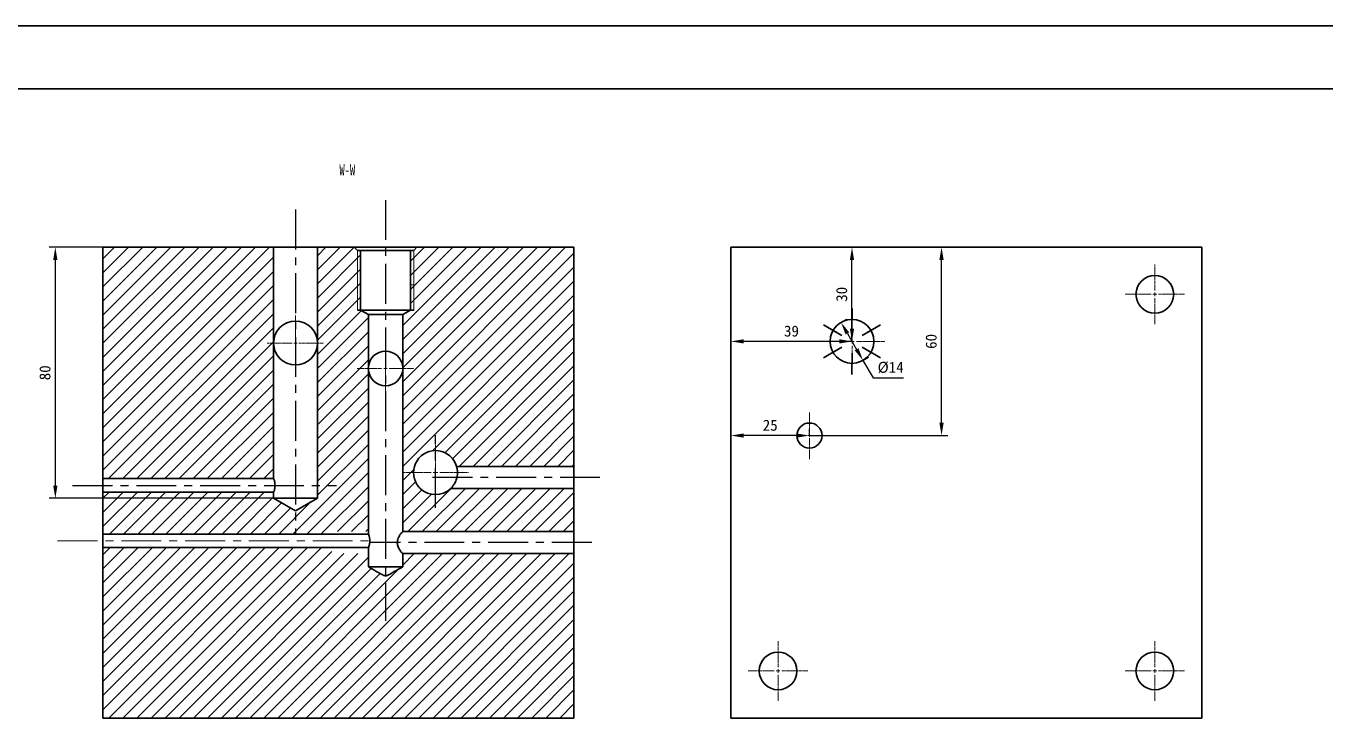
# Model space of a CAD drawing. Header units: millimetres. Extents: x 0 to 1189, y 0 to 841.
# Drawn here: x 301.2 to 714.9, y 620.5 to 841 of the extents above; entities that cross this region are included whole.
import ezdxf

# ---------------------------------------------------------------- set-up
doc = ezdxf.new("R2010")
doc.units = ezdxf.units.MM
doc.header["$PDSIZE"] = -1
doc.linetypes.add('CENTER2', pattern=[1.125, 0.75, -0.125, 0.125, -0.125])
doc.linetypes.add('CENTERX2', pattern=[20.32, 12.7, -2.54, 2.54, -2.54])
doc.layers.get('0').update_dxf_attribs({"lineweight": 35})
doc.layers.get('Defpoints').update_dxf_attribs({"lineweight": 35})
for name, color, linetype, lineweight in [('10', 7, 'Continuous', 35), ('5', 7, 'Continuous', 35), ('中心线层', 1, 'CENTERX2', 25), ('标注层', 4, 'Continuous', 18)]:
    doc.layers.add(name, color=color, linetype=linetype, lineweight=lineweight)
doc.styles.add('SLDTEXTSTYLE5', font='TXT', dxfattribs={"width": 0.7})
doc.dimstyles.new('ISO-25', dxfattribs={"dimtxt": 2.5, "dimasz": 2.5, "dimexe": 1.25, "dimexo": 0.625, "dimtad": 1, "dimtxsty": 'Standard', "dimcen": 2.5, "dimadec": 0, "dimazin": 0, "dimtfac": 1, "dimtmove": 0, "dimatfit": 3, "dimfxl": 1, "dimarcsym": 0})
pattern_1 = [(45, (-1217.2132, 238.6644), (-2.245064, 2.245064), [])]

# ---------------------------------------------------------------- blocks, each defined once
blk = doc.blocks.new('*D79')
at = {"layer": 'Defpoints', "color": 0, "lineweight": 18, "transparency": 16777216}
for p in [(560.78, 746.56), (567.78, 734.44), (567.78, 734.44)]:
    blk.add_point(p, dxfattribs=at)
at = {"layer": '标注层', "color": 0, "lineweight": -2, "transparency": 16777216}
for p, q in [((560.78, 746.56), (562.51, 747.56)), ((562.82, 743.03), (565.74, 737.97)), ((567.78, 734.44), (569.51, 735.44)), ((567.78, 734.44), (570.98, 728.9)), ((570.98, 728.9), (580.67, 728.9))]:
    blk.add_line(p, q, dxfattribs=at)
at = {"layer": '标注层', "color": 0, "lineweight": 18, "transparency": 16777216}
for points in [[(563.41, 743.37), (562.23, 742.69), (560.78, 746.56)], [(566.33, 738.31), (565.15, 737.63), (567.78, 734.44)]]:
    blk.add_solid(points, dxfattribs=at)
at = {"layer": '标注层', "color": 0, "transparency": 16777216, "insert": (576.59, 732.17), "char_height": 3.5, "attachment_point": 5}
blk.add_mtext('%%C14', dxfattribs=at)
blk = doc.blocks.new('*D80')
at = {"layer": 'Defpoints', "color": 0, "lineweight": 35, "transparency": 16777216}
for p in [(564.28, 770.5), (564.28, 770.5), (564.28, 740.5)]:
    blk.add_point(p, dxfattribs=at)
at = {"layer": '标注层', "color": 0, "lineweight": -2, "transparency": 16777216}
for p, q in [((564.28, 770.5), (562.28, 770.5)), ((564.28, 744.58), (564.28, 766.42)), ((564.28, 740.5), (562.28, 740.5))]:
    blk.add_line(p, q, dxfattribs=at)
at = {"layer": '标注层', "color": 0, "lineweight": 35, "transparency": 16777216}
for points in [[(563.6, 766.42), (564.96, 766.42), (564.28, 770.5)], [(563.6, 744.58), (564.96, 744.58), (564.28, 740.5)]]:
    blk.add_solid(points, dxfattribs=at)
at = {"layer": '标注层', "color": 0, "transparency": 16777216, "insert": (561.01, 755.5), "char_height": 3.5, "attachment_point": 5, "rotation": 90}
blk.add_mtext('30', dxfattribs=at)
blk = doc.blocks.new('*D81')
at = {"layer": 'Defpoints', "color": 0, "lineweight": 35, "transparency": 16777216}
for p in [(525.73, 740.5), (525.73, 740.5), (564.28, 740.5)]:
    blk.add_point(p, dxfattribs=at)
at = {"layer": '标注层', "color": 0, "lineweight": -2, "transparency": 16777216}
for p, q in [((525.73, 740.5), (525.73, 742.5)), ((564.28, 740.5), (564.28, 742.5)), ((560.2, 740.5), (529.81, 740.5))]:
    blk.add_line(p, q, dxfattribs=at)
at = {"layer": '标注层', "color": 0, "lineweight": 35, "transparency": 16777216}
for points in [[(529.81, 741.18), (529.81, 739.82), (525.73, 740.5)], [(560.2, 741.18), (560.2, 739.82), (564.28, 740.5)]]:
    blk.add_solid(points, dxfattribs=at)
at = {"layer": '标注层', "color": 0, "transparency": 16777216, "insert": (545, 743.77), "char_height": 3.5, "attachment_point": 5}
blk.add_mtext('39', dxfattribs=at)
blk = doc.blocks.new('*D82')
at = {"layer": 'Defpoints', "color": 0, "lineweight": 35, "transparency": 16777216}
for p in [(525.73, 710.5), (525.73, 710.5), (550.73, 710.5)]:
    blk.add_point(p, dxfattribs=at)
at = {"layer": '标注层', "color": 0, "lineweight": -2, "transparency": 16777216}
for p, q in [((525.73, 710.5), (525.73, 712.5)), ((550.73, 710.5), (550.73, 712.5)), ((546.65, 710.5), (529.81, 710.5))]:
    blk.add_line(p, q, dxfattribs=at)
at = {"layer": '标注层', "color": 0, "lineweight": 35, "transparency": 16777216}
for points in [[(529.81, 711.18), (529.81, 709.82), (525.73, 710.5)], [(546.65, 711.18), (546.65, 709.82), (550.73, 710.5)]]:
    blk.add_solid(points, dxfattribs=at)
at = {"layer": '标注层', "color": 0, "transparency": 16777216, "insert": (538.23, 713.77), "char_height": 3.5, "attachment_point": 5}
blk.add_mtext('25', dxfattribs=at)
blk = doc.blocks.new('*D83')
at = {"layer": 'Defpoints', "color": 0, "lineweight": 18, "transparency": 16777216}
for p in [(550.73, 770.5), (592.79, 770.5), (550.73, 710.5)]:
    blk.add_point(p, dxfattribs=at)
at = {"layer": '标注层', "color": 0, "lineweight": -2, "transparency": 16777216}
for p, q in [((550.73, 770.5), (594.79, 770.5)), ((592.79, 714.58), (592.79, 766.42)), ((550.73, 710.5), (594.79, 710.5))]:
    blk.add_line(p, q, dxfattribs=at)
at = {"layer": '标注层', "color": 0, "lineweight": 18, "transparency": 16777216}
for points in [[(592.11, 766.42), (593.47, 766.42), (592.79, 770.5)], [(592.11, 714.58), (593.47, 714.58), (592.79, 710.5)]]:
    blk.add_solid(points, dxfattribs=at)
at = {"layer": '标注层', "color": 0, "transparency": 16777216, "insert": (589.51, 740.5), "char_height": 3.5, "attachment_point": 5, "rotation": 90}
blk.add_mtext('60', dxfattribs=at)
blk = doc.blocks.new('*D104')
at = {"layer": 'Defpoints', "color": 0, "lineweight": 35, "transparency": 16777216}
for p in [(387.05, 770.5), (310.55, 690.5), (387.05, 690.5)]:
    blk.add_point(p, dxfattribs=at)
at = {"layer": '标注层', "color": 0, "lineweight": -2, "transparency": 16777216}
for p, q in [((387.05, 770.5), (308.55, 770.5)), ((310.55, 766.42), (310.55, 694.58)), ((387.05, 690.5), (308.55, 690.5))]:
    blk.add_line(p, q, dxfattribs=at)
at = {"layer": '标注层', "color": 0, "lineweight": 35, "transparency": 16777216}
for points in [[(309.87, 766.42), (311.23, 766.42), (310.55, 770.5)], [(309.87, 694.58), (311.23, 694.58), (310.55, 690.5)]]:
    blk.add_solid(points, dxfattribs=at)
at = {"layer": '标注层', "color": 0, "transparency": 16777216, "insert": (307.27, 730.5), "char_height": 3.5, "attachment_point": 5, "rotation": 90}
blk.add_mtext('80', dxfattribs=at)
blk = doc.blocks.new('*U138')
at = {"lineweight": 35}
blk.add_line((-2.93, -1.69), (2.93, 1.69), dxfattribs=at)
blk = doc.blocks.new('*U139')
at = {"color": 0, "linetype": 'ByBlock', "lineweight": -2, "transparency": 16777216}
for p, rotation in [((565.28, 697.63), 60.00000000000001), ((559.11, 694.06), 120), ((559.11, 686.94), 180), ((571.46, 686.94), 299.9999999999999), ((565.28, 683.37), 239.9999999999999)]:
    blk.add_blockref('*U138', p, dxfattribs=dict(at, rotation=rotation))
blk.add_blockref('*U138', (571.46, 694.06), dxfattribs=at)
blk = doc.blocks.new('*U185')
at = {"layer": '中心线层', "color": 0, "linetype": 'CENTER2', "lineweight": 18, "transparency": 16777216}
for p, q in [((0, 0.8), (0, 7.5)), ((-7.5, 0), (-0.8, 0)), ((0.8, 0), (7.5, 0)), ((0, -7.5), (0, -0.8))]:
    blk.add_line(p, q, dxfattribs=at)
at = {"layer": '中心线层', "color": 0, "linetype": 'Continuous', "lineweight": 18, "transparency": 16777216}
for p, q in [((-0.4, 0), (0.4, 0)), ((0, -0.4), (0, 0.4))]:
    blk.add_line(p, q, dxfattribs=at)
blk = doc.blocks.new('*U186')
at = {"layer": '中心线层', "color": 0, "linetype": 'CENTER2', "lineweight": 18, "transparency": 16777216}
for p, q in [((0, 1.4), (0, 10.5)), ((-10.5, 0), (-1.4, 0)), ((1.4, 0), (10.5, 0)), ((0, -10.5), (0, -1.4))]:
    blk.add_line(p, q, dxfattribs=at)
at = {"layer": '中心线层', "color": 0, "linetype": 'Continuous', "lineweight": 18, "transparency": 16777216}
for p, q in [((-0.7, 0), (0.7, 0)), ((0, -0.7), (0, 0.7))]:
    blk.add_line(p, q, dxfattribs=at)
blk = doc.blocks.new('*U187')
at = {"layer": '中心线层', "color": 0, "linetype": 'CENTER2', "lineweight": 18, "transparency": 16777216}
for p, q in [((0, 1.2), (0, 9.5)), ((-9.5, 0), (-1.2, 0)), ((1.2, 0), (9.5, 0)), ((0, -9.5), (0, -1.2))]:
    blk.add_line(p, q, dxfattribs=at)
at = {"layer": '中心线层', "color": 0, "linetype": 'Continuous', "lineweight": 18, "transparency": 16777216}
for p, q in [((-0.6, 0), (0.6, 0)), ((0, -0.6), (0, 0.6))]:
    blk.add_line(p, q, dxfattribs=at)
blk = doc.blocks.new('*U188')
at = {"layer": '中心线层', "color": 0, "linetype": 'CENTER2', "lineweight": 18, "transparency": 16777216}
for p, q in [((0, 1.2), (0, 9.5)), ((-9.5, 0), (-1.2, 0)), ((1.2, 0), (9.5, 0)), ((0, -9.5), (0, -1.2))]:
    blk.add_line(p, q, dxfattribs=at)
at = {"layer": '中心线层', "color": 0, "linetype": 'Continuous', "lineweight": 18, "transparency": 16777216}
for p, q in [((-0.6, 0), (0.6, 0)), ((0, -0.6), (0, 0.6))]:
    blk.add_line(p, q, dxfattribs=at)
blk = doc.blocks.new('*U189')
at = {"layer": '中心线层', "color": 0, "linetype": 'CENTER2', "lineweight": 18, "transparency": 16777216}
for p, q in [((0, 1.2), (0, 9.5)), ((-9.5, 0), (-1.2, 0)), ((1.2, 0), (9.5, 0)), ((0, -9.5), (0, -1.2))]:
    blk.add_line(p, q, dxfattribs=at)
at = {"layer": '中心线层', "color": 0, "linetype": 'Continuous', "lineweight": 18, "transparency": 16777216}
for p, q in [((-0.6, 0), (0.6, 0)), ((0, -0.6), (0, 0.6))]:
    blk.add_line(p, q, dxfattribs=at)
blk = doc.blocks.new('*U197')
at = {"layer": '中心线层', "color": 0, "linetype": 'CENTER2', "lineweight": 18, "transparency": 16777216}
for p, q in [((0, 1.1), (0, 9)), ((-9, 0), (-1.1, 0)), ((1.1, 0), (9, 0)), ((0, -9), (0, -1.1))]:
    blk.add_line(p, q, dxfattribs=at)
at = {"layer": '中心线层', "color": 0, "linetype": 'Continuous', "lineweight": 18, "transparency": 16777216}
for p, q in [((-0.55, 0), (0.55, 0)), ((0, -0.55), (0, 0.55))]:
    blk.add_line(p, q, dxfattribs=at)
blk = doc.blocks.new('*U198')
at = {"layer": '中心线层', "color": 0, "linetype": 'CENTER2', "lineweight": 18, "transparency": 16777216}
for p, q in [((0, 1.4), (0, 10.5)), ((-10.5, 0), (-1.4, 0)), ((1.4, 0), (10.5, 0)), ((0, -10.5), (0, -1.4))]:
    blk.add_line(p, q, dxfattribs=at)
at = {"layer": '中心线层', "color": 0, "linetype": 'Continuous', "lineweight": 18, "transparency": 16777216}
for p, q in [((-0.7, 0), (0.7, 0)), ((0, -0.7), (0, 0.7))]:
    blk.add_line(p, q, dxfattribs=at)
blk = doc.blocks.new('*U238')
at = {"layer": '中心线层', "color": 0, "linetype": 'CENTER2', "lineweight": 18, "transparency": 16777216}
for p, q in [((0, 1.1), (0, 9)), ((-9, 0), (-1.1, 0)), ((1.1, 0), (9, 0)), ((0, -9), (0, -1.1))]:
    blk.add_line(p, q, dxfattribs=at)
at = {"layer": '中心线层', "color": 0, "linetype": 'Continuous', "lineweight": 18, "transparency": 16777216}
for p, q in [((-0.55, 0), (0.55, 0)), ((0, -0.55), (0, 0.55))]:
    blk.add_line(p, q, dxfattribs=at)

msp = doc.modelspace()

# ---------------------------------------------------------------- hatches: boundary and pattern name
at = {"layer": '10', "linetype": 'Continuous', "lineweight": 18}
h = msp.add_hatch(dxfattribs=at)
h.set_pattern_fill('ANSI31', color=256, style=0)
h.set_pattern_definition(pattern_1)
h.paths.add_polyline_path([(380.058, 755.762), (380.058, 757.5), (380.058, 770.5), (376.048, 770.5), (325.728, 770.5), (325.728, 696.787), (380.058, 696.787)])
h = msp.add_hatch(dxfattribs=at)
h.set_pattern_fill('ANSI31', color=256, style=0)
h.set_pattern_definition(pattern_1)
edge = h.paths.add_edge_path()
edge.add_line((394.038, 770.5), (394.038, 757.5))
edge.add_line((394.038, 757.5), (394.038, 690.5))
edge.add_line((394.038, 690.5), (387.048, 686.464))
edge.add_line((387.048, 686.464), (380.058, 690.5))
edge.add_line((380.058, 690.5), (380.058, 692.487))
edge.add_line((380.058, 692.487), (325.728, 692.487))
edge.add_line((325.728, 692.487), (325.728, 679.113))
edge.add_line((325.728, 679.113), (385.728, 679.113))
edge.add_line((385.728, 679.113), (398.578, 679.113))
edge.add_line((398.578, 679.113), (398.578, 679.881))
edge.add_line((398.578, 679.881), (410.254, 679.881))
edge.add_line((410.254, 679.881), (410.254, 731.351))
edge.add_arc((415.728, 731.889), 5.5, 174.38387, 185.61613, ccw=False)
edge.add_line((410.254, 732.428), (410.254, 749.051))
edge.add_line((410.254, 749.051), (407.744, 750.5))
edge.add_line((407.744, 750.5), (407.744, 768.743))
edge.add_line((407.744, 768.743), (405.744, 770.5))
edge.add_line((405.744, 770.5), (406.744, 770.475))
edge.add_line((406.744, 770.475), (406.744, 770.475))
edge.add_line((406.744, 770.475), (406.743, 770.475))
edge.add_line((406.743, 770.475), (406.743, 770.475))
edge.add_line((406.743, 770.475), (406.743, 770.476))
edge.add_line((406.743, 770.476), (406.743, 770.476))
edge.add_line((406.743, 770.476), (406.743, 770.476))
edge.add_line((406.743, 770.476), (406.743, 770.476))
edge.add_line((406.743, 770.476), (406.743, 770.476))
edge.add_line((406.743, 770.476), (406.743, 770.476))
edge.add_line((406.743, 770.476), (406.743, 770.476))
edge.add_line((406.743, 770.476), (406.743, 770.476))
edge.add_line((406.743, 770.476), (406.743, 770.476))
edge.add_line((406.743, 770.476), (406.742, 770.476))
edge.add_line((406.742, 770.476), (406.742, 770.477))
edge.add_line((406.742, 770.477), (406.742, 770.477))
edge.add_line((406.742, 770.477), (406.742, 770.477))
edge.add_line((406.742, 770.477), (406.742, 770.477))
edge.add_line((406.742, 770.477), (406.742, 770.477))
edge.add_line((406.742, 770.477), (406.742, 770.477))
edge.add_line((406.742, 770.477), (406.742, 770.477))
edge.add_line((406.742, 770.477), (406.742, 770.477))
edge.add_line((406.742, 770.477), (406.742, 770.477))
edge.add_line((406.742, 770.477), (406.741, 770.477))
edge.add_line((406.741, 770.477), (406.741, 770.478))
edge.add_line((406.741, 770.478), (406.741, 770.478))
edge.add_line((406.741, 770.478), (406.741, 770.478))
edge.add_line((406.741, 770.478), (406.741, 770.478))
edge.add_line((406.741, 770.478), (406.741, 770.478))
edge.add_line((406.741, 770.478), (406.741, 770.478))
edge.add_line((406.741, 770.478), (406.741, 770.478))
edge.add_line((406.741, 770.478), (406.741, 770.478))
edge.add_line((406.741, 770.478), (406.741, 770.478))
edge.add_line((406.741, 770.478), (406.74, 770.478))
edge.add_line((406.74, 770.478), (406.74, 770.479))
edge.add_line((406.74, 770.479), (406.74, 770.479))
edge.add_line((406.74, 770.479), (406.74, 770.479))
edge.add_line((406.74, 770.479), (406.74, 770.479))
edge.add_line((406.74, 770.479), (406.74, 770.479))
edge.add_line((406.74, 770.479), (406.74, 770.479))
edge.add_line((406.74, 770.479), (406.74, 770.479))
edge.add_line((406.74, 770.479), (406.74, 770.479))
edge.add_line((406.74, 770.479), (406.74, 770.479))
edge.add_line((406.74, 770.479), (406.739, 770.479))
edge.add_line((406.739, 770.479), (406.739, 770.479))
edge.add_line((406.739, 770.479), (406.739, 770.48))
edge.add_line((406.739, 770.48), (406.739, 770.48))
edge.add_line((406.739, 770.48), (406.739, 770.48))
edge.add_line((406.739, 770.48), (406.739, 770.48))
edge.add_line((406.739, 770.48), (406.739, 770.48))
edge.add_line((406.739, 770.48), (406.739, 770.48))
edge.add_line((406.739, 770.48), (406.739, 770.48))
edge.add_line((406.739, 770.48), (406.739, 770.48))
edge.add_line((406.739, 770.48), (406.739, 770.48))
edge.add_line((406.739, 770.48), (406.738, 770.48))
edge.add_line((406.738, 770.48), (406.738, 770.481))
edge.add_line((406.738, 770.481), (406.738, 770.481))
edge.add_line((406.738, 770.481), (406.738, 770.481))
edge.add_line((406.738, 770.481), (406.738, 770.481))
edge.add_line((406.738, 770.481), (406.738, 770.481))
edge.add_line((406.738, 770.481), (406.738, 770.481))
edge.add_line((406.738, 770.481), (406.738, 770.481))
edge.add_line((406.738, 770.481), (406.738, 770.481))
edge.add_line((406.738, 770.481), (406.738, 770.481))
edge.add_line((406.738, 770.481), (406.737, 770.481))
edge.add_line((406.737, 770.481), (406.737, 770.482))
edge.add_line((406.737, 770.482), (406.737, 770.482))
edge.add_line((406.737, 770.482), (406.737, 770.482))
edge.add_line((406.737, 770.482), (406.737, 770.482))
edge.add_line((406.737, 770.482), (406.737, 770.482))
edge.add_line((406.737, 770.482), (406.737, 770.482))
edge.add_line((406.737, 770.482), (406.737, 770.482))
edge.add_line((406.737, 770.482), (406.737, 770.482))
edge.add_line((406.737, 770.482), (406.737, 770.482))
edge.add_line((406.737, 770.482), (406.736, 770.482))
edge.add_line((406.736, 770.482), (406.736, 770.483))
edge.add_line((406.736, 770.483), (406.736, 770.483))
edge.add_line((406.736, 770.483), (406.736, 770.483))
edge.add_line((406.736, 770.483), (406.736, 770.483))
edge.add_line((406.736, 770.483), (406.736, 770.483))
edge.add_line((406.736, 770.483), (406.736, 770.483))
edge.add_line((406.736, 770.483), (406.736, 770.483))
edge.add_line((406.736, 770.483), (406.736, 770.483))
edge.add_line((406.736, 770.483), (406.736, 770.483))
edge.add_line((406.736, 770.483), (406.735, 770.483))
edge.add_line((406.735, 770.483), (406.735, 770.483))
edge.add_line((406.735, 770.483), (406.735, 770.484))
edge.add_line((406.735, 770.484), (406.735, 770.484))
edge.add_line((406.735, 770.484), (406.735, 770.484))
edge.add_line((406.735, 770.484), (406.735, 770.484))
edge.add_line((406.735, 770.484), (406.735, 770.484))
edge.add_line((406.735, 770.484), (406.735, 770.484))
edge.add_line((406.735, 770.484), (406.735, 770.484))
edge.add_line((406.735, 770.484), (406.735, 770.484))
edge.add_line((406.735, 770.484), (406.734, 770.484))
edge.add_line((406.734, 770.484), (406.734, 770.484))
edge.add_line((406.734, 770.484), (406.734, 770.485))
edge.add_line((406.734, 770.485), (406.734, 770.485))
edge.add_line((406.734, 770.485), (406.734, 770.485))
edge.add_line((406.734, 770.485), (406.734, 770.485))
edge.add_line((406.734, 770.485), (406.734, 770.485))
edge.add_line((406.734, 770.485), (406.734, 770.485))
edge.add_line((406.734, 770.485), (406.734, 770.485))
edge.add_line((406.734, 770.485), (406.734, 770.485))
edge.add_line((406.734, 770.485), (406.734, 770.485))
edge.add_line((406.734, 770.485), (406.733, 770.485))
edge.add_line((406.733, 770.485), (406.733, 770.486))
edge.add_line((406.733, 770.486), (406.733, 770.486))
edge.add_line((406.733, 770.486), (406.733, 770.486))
edge.add_line((406.733, 770.486), (406.733, 770.486))
edge.add_line((406.733, 770.486), (406.733, 770.486))
edge.add_line((406.733, 770.486), (406.733, 770.486))
edge.add_line((406.733, 770.486), (406.733, 770.486))
edge.add_line((406.733, 770.486), (406.733, 770.486))
edge.add_line((406.733, 770.486), (406.733, 770.486))
edge.add_line((406.733, 770.486), (406.732, 770.486))
edge.add_line((406.732, 770.486), (406.732, 770.487))
edge.add_line((406.732, 770.487), (406.732, 770.487))
edge.add_line((406.732, 770.487), (406.732, 770.487))
edge.add_line((406.732, 770.487), (406.732, 770.487))
edge.add_line((406.732, 770.487), (406.732, 770.487))
edge.add_line((406.732, 770.487), (406.732, 770.487))
edge.add_line((406.732, 770.487), (406.732, 770.487))
edge.add_line((406.732, 770.487), (406.732, 770.487))
edge.add_line((406.732, 770.487), (406.732, 770.487))
edge.add_line((406.732, 770.487), (406.731, 770.487))
edge.add_line((406.731, 770.487), (406.731, 770.487))
edge.add_line((406.731, 770.487), (406.731, 770.488))
edge.add_line((406.731, 770.488), (406.731, 770.488))
edge.add_line((406.731, 770.488), (406.731, 770.488))
edge.add_line((406.731, 770.488), (406.731, 770.488))
edge.add_line((406.731, 770.488), (406.731, 770.488))
edge.add_line((406.731, 770.488), (406.731, 770.488))
edge.add_line((406.731, 770.488), (406.731, 770.488))
edge.add_line((406.731, 770.488), (406.731, 770.488))
edge.add_line((406.731, 770.488), (406.73, 770.488))
edge.add_line((406.73, 770.488), (406.73, 770.488))
edge.add_line((406.73, 770.488), (406.73, 770.489))
edge.add_line((406.73, 770.489), (406.73, 770.489))
edge.add_line((406.73, 770.489), (406.73, 770.489))
edge.add_line((406.73, 770.489), (406.73, 770.489))
edge.add_line((406.73, 770.489), (406.73, 770.489))
edge.add_line((406.73, 770.489), (406.73, 770.489))
edge.add_line((406.73, 770.489), (406.73, 770.489))
edge.add_line((406.73, 770.489), (406.73, 770.489))
edge.add_line((406.73, 770.489), (406.73, 770.489))
edge.add_line((406.73, 770.489), (406.729, 770.489))
edge.add_line((406.729, 770.489), (406.729, 770.49))
edge.add_line((406.729, 770.49), (406.729, 770.49))
edge.add_line((406.729, 770.49), (406.729, 770.49))
edge.add_line((406.729, 770.49), (406.729, 770.49))
edge.add_line((406.729, 770.49), (406.729, 770.49))
edge.add_line((406.729, 770.49), (406.729, 770.49))
edge.add_line((406.729, 770.49), (406.729, 770.49))
edge.add_line((406.729, 770.49), (406.729, 770.49))
edge.add_line((406.729, 770.49), (406.729, 770.49))
edge.add_line((406.729, 770.49), (406.728, 770.49))
edge.add_line((406.728, 770.49), (406.728, 770.491))
edge.add_line((406.728, 770.491), (406.728, 770.491))
edge.add_line((406.728, 770.491), (406.728, 770.491))
edge.add_line((406.728, 770.491), (406.728, 770.491))
edge.add_line((406.728, 770.491), (406.728, 770.491))
edge.add_line((406.728, 770.491), (406.728, 770.491))
edge.add_line((406.728, 770.491), (406.728, 770.491))
edge.add_line((406.728, 770.491), (406.728, 770.491))
edge.add_line((406.728, 770.491), (406.728, 770.491))
edge.add_line((406.728, 770.491), (406.727, 770.491))
edge.add_line((406.727, 770.491), (406.727, 770.492))
edge.add_line((406.727, 770.492), (406.727, 770.492))
edge.add_line((406.727, 770.492), (406.727, 770.492))
edge.add_line((406.727, 770.492), (406.727, 770.492))
edge.add_line((406.727, 770.492), (406.727, 770.492))
edge.add_line((406.727, 770.492), (406.727, 770.492))
edge.add_line((406.727, 770.492), (406.727, 770.492))
edge.add_line((406.727, 770.492), (406.727, 770.492))
edge.add_line((406.727, 770.492), (406.727, 770.492))
edge.add_line((406.727, 770.492), (406.726, 770.492))
edge.add_line((406.726, 770.492), (406.726, 770.492))
edge.add_line((406.726, 770.492), (406.726, 770.493))
edge.add_line((406.726, 770.493), (406.726, 770.493))
edge.add_line((406.726, 770.493), (406.726, 770.493))
edge.add_line((406.726, 770.493), (406.726, 770.493))
edge.add_line((406.726, 770.493), (406.726, 770.493))
edge.add_line((406.726, 770.493), (406.726, 770.493))
edge.add_line((406.726, 770.493), (406.726, 770.493))
edge.add_line((406.726, 770.493), (406.726, 770.493))
edge.add_line((406.726, 770.493), (406.725, 770.493))
edge.add_line((406.725, 770.493), (406.725, 770.493))
edge.add_line((406.725, 770.493), (406.725, 770.494))
edge.add_line((406.725, 770.494), (406.725, 770.494))
edge.add_line((406.725, 770.494), (406.725, 770.494))
edge.add_line((406.725, 770.494), (406.725, 770.494))
edge.add_line((406.725, 770.494), (406.725, 770.494))
edge.add_line((406.725, 770.494), (406.725, 770.494))
edge.add_line((406.725, 770.494), (406.725, 770.494))
edge.add_line((406.725, 770.494), (406.725, 770.494))
edge.add_line((406.725, 770.494), (406.725, 770.494))
edge.add_line((406.725, 770.494), (406.724, 770.494))
edge.add_line((406.724, 770.494), (406.724, 770.495))
edge.add_line((406.724, 770.495), (406.724, 770.495))
edge.add_line((406.724, 770.495), (406.724, 770.495))
edge.add_line((406.724, 770.495), (406.724, 770.495))
edge.add_line((406.724, 770.495), (406.724, 770.495))
edge.add_line((406.724, 770.495), (406.724, 770.495))
edge.add_line((406.724, 770.495), (406.724, 770.495))
edge.add_line((406.724, 770.495), (406.724, 770.495))
edge.add_line((406.724, 770.495), (406.724, 770.495))
edge.add_line((406.724, 770.495), (406.723, 770.495))
edge.add_line((406.723, 770.495), (406.723, 770.496))
edge.add_line((406.723, 770.496), (406.723, 770.496))
edge.add_line((406.723, 770.496), (406.723, 770.496))
edge.add_line((406.723, 770.496), (406.723, 770.496))
edge.add_line((406.723, 770.496), (406.723, 770.496))
edge.add_line((406.723, 770.496), (406.723, 770.496))
edge.add_line((406.723, 770.496), (406.723, 770.496))
edge.add_line((406.723, 770.496), (406.723, 770.496))
edge.add_line((406.723, 770.496), (406.723, 770.496))
edge.add_line((406.723, 770.496), (406.722, 770.496))
edge.add_line((406.722, 770.496), (406.722, 770.496))
edge.add_line((406.722, 770.496), (406.722, 770.497))
edge.add_line((406.722, 770.497), (406.722, 770.497))
edge.add_line((406.722, 770.497), (406.722, 770.497))
edge.add_line((406.722, 770.497), (406.722, 770.497))
edge.add_line((406.722, 770.497), (406.722, 770.497))
edge.add_line((406.722, 770.497), (406.722, 770.497))
edge.add_line((406.722, 770.497), (406.722, 770.497))
edge.add_line((406.722, 770.497), (406.722, 770.497))
edge.add_line((406.722, 770.497), (406.721, 770.497))
edge.add_line((406.721, 770.497), (406.721, 770.497))
edge.add_line((406.721, 770.497), (406.721, 770.498))
edge.add_line((406.721, 770.498), (406.721, 770.498))
edge.add_line((406.721, 770.498), (406.721, 770.498))
edge.add_line((406.721, 770.498), (406.721, 770.498))
edge.add_line((406.721, 770.498), (406.721, 770.498))
edge.add_line((406.721, 770.498), (406.721, 770.498))
edge.add_line((406.721, 770.498), (406.721, 770.498))
edge.add_line((406.721, 770.498), (406.721, 770.498))
edge.add_line((406.721, 770.498), (406.721, 770.498))
edge.add_line((406.721, 770.498), (406.72, 770.498))
edge.add_line((406.72, 770.498), (406.72, 770.499))
edge.add_line((406.72, 770.499), (406.72, 770.499))
edge.add_line((406.72, 770.499), (406.72, 770.499))
edge.add_line((406.72, 770.499), (406.72, 770.499))
edge.add_line((406.72, 770.499), (406.72, 770.499))
edge.add_line((406.72, 770.499), (406.72, 770.499))
edge.add_line((406.72, 770.499), (406.72, 770.499))
edge.add_line((406.72, 770.499), (406.72, 770.499))
edge.add_line((406.72, 770.499), (406.72, 770.499))
edge.add_line((406.72, 770.499), (406.719, 770.499))
edge.add_line((406.719, 770.499), (406.719, 770.5))
edge.add_line((406.719, 770.5), (406.719, 770.5))
edge.add_line((406.719, 770.5), (406.719, 770.5))
edge.add_line((406.719, 770.5), (406.719, 770.5))
edge.add_line((406.719, 770.5), (406.719, 770.5))
edge.add_line((406.719, 770.5), (406.719, 770.5))
edge.add_line((406.719, 770.5), (394.038, 770.5))
h = msp.add_hatch(dxfattribs=at)
h.set_pattern_fill('ANSI31', color=256, style=0)
h.set_pattern_definition(pattern_1)
edge = h.paths.add_edge_path()
edge.add_spline(control_points=[(424.737, 770.5), (424.728, 770.492), (425.695, 770.483), (425.33, 770.118)], knot_values=[0.000001, 0.000001, 0.000001, 0.000001, 0.0000364, 0.0000364, 0.0000364, 0.0000364], weights=[1, 1, 1, 1], degree=3, periodic=0)
edge.add_line((423.712, 769.5), (423.712, 750.013))
edge.add_line((423.712, 750.013), (421.201, 749.051))
edge.add_line((421.201, 749.051), (421.201, 732.428))
edge.add_arc((415.728, 731.889), 5.5, -5.61613, 5.61613, ccw=False)
edge.add_line((421.201, 731.351), (421.201, 679.881))
edge.add_line((421.201, 679.881), (475.728, 679.881))
edge.add_line((475.728, 679.881), (475.728, 693.681))
edge.add_line((475.728, 693.681), (436.518, 693.681))
edge.add_arc((431.628, 698.689), 7, 225.67961, 314.32039, ccw=False)
edge.add_line((426.737, 693.681), (425.728, 693.681))
edge.add_line((425.728, 693.681), (425.728, 694.922))
edge.add_arc((431.628, 698.689), 7, 16.53231, 212.55693, ccw=False)
edge.add_line((438.338, 700.681), (475.728, 700.681))
edge.add_line((475.728, 700.681), (475.728, 770.5))
edge.add_line((475.728, 770.5), (424.737, 770.5))
h = msp.add_hatch(dxfattribs=at)
h.set_pattern_fill('ANSI31', color=256, style=0)
h.set_pattern_definition(pattern_1)
edge = h.paths.add_edge_path(flags=0)
edge.add_line((385.728, 674.813), (325.728, 674.813))
edge.add_line((325.728, 674.813), (325.728, 620.5))
edge.add_line((325.728, 620.5), (475.728, 620.5))
edge.add_line((475.728, 620.5), (475.728, 672.881))
edge.add_line((475.728, 672.881), (421.201, 672.881))
edge.add_line((421.201, 672.881), (421.201, 668.675))
edge.add_spline(control_points=[(421.201, 668.675), (419.978, 667.973), (418.758, 667.265), (417.524, 666.582), (417.061, 666.326), (416.604, 666.044), (416.101, 665.878), (415.978, 665.838), (415.849, 665.81), (415.719, 665.811), (415.591, 665.812), (415.463, 665.842), (415.342, 665.882), (415.149, 665.947), (414.966, 666.036), (414.784, 666.127), (414.422, 666.309), (414.068, 666.506), (413.714, 666.704), (413.006, 667.098), (412.304, 667.5), (411.601, 667.903), (411.152, 668.16), (410.703, 668.418), (410.254, 668.675)], knot_values=[0.0132459, 0.0132459, 0.0132459, 0.0132459, 0.0174775, 0.0174775, 0.0174775, 0.0190664, 0.0190664, 0.0190664, 0.0194543, 0.0194543, 0.0194543, 0.019839, 0.019839, 0.019839, 0.0204446, 0.0204446, 0.0204446, 0.0216531, 0.0216531, 0.0216531, 0.0240669, 0.0240669, 0.0240669, 0.0256101, 0.0256101, 0.0256101, 0.0256101], weights=[1, 1, 1, 1, 1, 1, 1, 1, 1, 1, 1, 1, 1, 1, 1, 1, 1, 1, 1, 1, 1, 1, 1, 1, 1], degree=3, periodic=0)
edge.add_line((410.254, 668.675), (410.254, 672.881))
edge.add_line((410.254, 672.881), (398.578, 672.881))
edge.add_line((398.578, 672.881), (398.578, 674.813))
edge.add_line((398.578, 674.813), (385.728, 674.813))

# ---------------------------------------------------------------- linework, layer by layer
at = {"color": 7, "linetype": 'Continuous', "lineweight": 35}
for p, q in [((325.728, 696.787), (325.728, 770.5)), ((325.728, 770.5), (380.058, 770.5)), ((377.048, 770.5), (406.719, 770.5)), ((380.058, 770.5), (380.058, 696.787)), ((394.038, 690.5), (394.038, 770.5)), ((424.737, 770.5), (406.719, 770.5)), ((424.737, 770.5), (475.728, 770.5)), ((475.728, 770.5), (475.728, 700.681)), ((525.728, 770.5), (675.728, 770.5)), ((525.728, 620.5), (525.728, 770.5)), ((675.728, 770.5), (675.728, 620.5)), ((410.254, 749.051), (410.254, 732.428)), ((421.201, 732.428), (421.201, 749.051)), ((410.254, 731.351), (410.254, 679.113)), ((421.201, 679.881), (421.201, 731.351)), ((475.728, 700.681), (438.338, 700.681)), ((475.728, 693.681), (475.728, 700.681)), ((380.058, 696.787), (325.728, 696.787)), ((325.728, 696.787), (325.728, 692.487)), ((325.728, 692.487), (380.058, 692.487)), ((325.728, 679.113), (325.728, 692.487)), ((380.058, 692.487), (380.058, 690.5)), ((436.518, 693.681), (475.728, 693.681)), ((475.728, 693.681), (475.728, 679.881)), ((394.038, 690.5), (380.058, 690.5)), ((385.728, 679.113), (325.728, 679.113)), ((325.728, 679.113), (325.728, 674.813)), ((410.254, 679.113), (385.728, 679.113)), ((475.728, 679.881), (421.201, 679.881)), ((475.728, 672.881), (475.728, 679.881)), ((325.728, 674.813), (385.728, 674.813)), ((325.728, 620.5), (325.728, 674.813)), ((385.728, 674.813), (410.254, 674.813)), ((410.254, 674.813), (410.254, 668.675)), ((421.201, 668.675), (421.201, 672.881)), ((421.201, 672.881), (475.728, 672.881)), ((475.728, 672.881), (475.728, 620.5)), ((421.201, 668.675), (410.254, 668.675)), ((325.728, 620.5), (475.728, 620.5)), ((675.728, 620.5), (525.728, 620.5))]:
    msp.add_line(p, q, dxfattribs=at)
at = {"lineweight": 35}
for p, q in [((406.744, 769.5), (405.744, 770.5)), ((424.712, 769.5), (425.712, 770.5)), ((424.712, 769.5), (406.744, 769.5)), ((407.744, 750.5), (407.744, 769.5)), ((415.728, 769.5), (424.712, 769.5)), ((423.712, 750.5), (423.712, 769.5)), ((406.744, 750.5), (424.712, 750.5)), ((407.744, 750.5), (410.254, 749.051)), ((410.254, 749.051), (421.201, 749.051)), ((421.201, 749.051), (423.712, 750.5)), ((380.058, 690.5), (387.048, 686.464)), ((394.038, 690.5), (387.048, 686.464))]:
    msp.add_line(p, q, dxfattribs=at)
at = {"lineweight": 18}
for p, q in [((406.744, 750.5), (406.744, 769.5)), ((424.712, 758.5), (423.712, 758.5))]:
    msp.add_line(p, q, dxfattribs=at)
at = {"color": 7, "linetype": 'Continuous', "lineweight": 18}
msp.add_line((424.712, 750.5), (424.712, 769.5), dxfattribs=at)
at = {"color": 7, "linetype": 'Continuous', "lineweight": 35}
for centre, radius in [((660.728, 755.5), 6), ((564.282, 740.5), 7), ((550.728, 710.5), 4), ((540.728, 635.5), 6), ((660.728, 635.5), 6)]:
    msp.add_circle(centre, radius, dxfattribs=at)
at = {"lineweight": 35}
msp.add_circle((387.048, 739.989), 6.99, dxfattribs=at)
at = {"color": 7, "linetype": 'Continuous', "lineweight": 35}
for centre, radius, start, end in [((415.728, 731.889), 5.5, 5.61613, 174.38387), ((415.728, 731.889), 5.5, 174.38387, 185.61613), ((415.728, 731.889), 5.5, 354.38387, 5.61613), ((415.728, 731.889), 5.5, 185.61613, 354.38387), ((431.628, 698.689), 7, 16.53231, 212.55693), ((431.628, 698.689), 7, 225.67961, 314.32039), ((385.728, 676.963), 2.15, 90, 94.00063), ((385.728, 676.963), 2.15, 85.99937, 90), ((385.728, 676.963), 2.15, 265.99937, 270), ((385.728, 676.963), 2.15, 270, 274.00063)]:
    msp.add_arc(centre, radius, start, end, dxfattribs=at)
for points, knots in [([(438.338, 700.681), (438.338, 700.681), (438.346, 700.657), (438.373, 700.562), (438.393, 700.49), (438.44, 700.303), (438.467, 700.189), (438.52, 699.919), (438.547, 699.763), (438.591, 699.423), (438.609, 699.236), (438.629, 698.83), (438.631, 698.618), (438.612, 698.176), (438.592, 697.943), (438.526, 697.477), (438.48, 697.241), (438.367, 696.78), (438.299, 696.557), (438.144, 696.123), (438.057, 695.911), (437.871, 695.516), (437.772, 695.33), (437.567, 694.979), (437.462, 694.817), (437.255, 694.521), (437.152, 694.387), (436.955, 694.146), (436.864, 694.042), (436.705, 693.869), (436.637, 693.8), (436.567, 693.729), (436.549, 693.712), (436.525, 693.688), (436.518, 693.681), (436.518, 693.681)], [0, 0, 0, 0, 0.0625, 0.0625, 0.125, 0.125, 0.1875, 0.1875, 0.25, 0.25, 0.3125, 0.3125, 0.375, 0.375, 0.4375, 0.4375, 0.5, 0.5, 0.5625, 0.5625, 0.625, 0.625, 0.6875, 0.6875, 0.75, 0.75, 0.8125, 0.8125, 0.875, 0.875, 0.9375, 0.9375, 0.96875, 0.96875, 1, 1, 1, 1]), ([(380.058, 692.487), (380.065, 692.487), (380.077, 692.502), (380.108, 692.557), (380.128, 692.598), (380.195, 692.761), (380.252, 692.919), (380.335, 693.216), (380.362, 693.323), (380.412, 693.554), (380.435, 693.68), (380.474, 693.94), (380.489, 694.074), (380.51, 694.352), (380.516, 694.496), (380.516, 694.92), (380.493, 695.206), (380.435, 695.595), (380.412, 695.721), (380.362, 695.953), (380.334, 696.06), (380.251, 696.357), (380.195, 696.514), (380.128, 696.677), (380.108, 696.718), (380.077, 696.773), (380.065, 696.787), (380.058, 696.787)], [0, 0, 0, 0, 0.0625, 0.0625, 0.125, 0.125, 0.25, 0.25, 0.3125, 0.3125, 0.375, 0.375, 0.4375, 0.4375, 0.5, 0.5, 0.625, 0.625, 0.6875, 0.6875, 0.75, 0.75, 0.875, 0.875, 0.9375, 0.9375, 1, 1, 1, 1]), ([(426.737, 693.681), (426.737, 693.681), (426.704, 693.713), (426.586, 693.833), (426.502, 693.92), (426.307, 694.138), (426.195, 694.271), (425.966, 694.569), (425.847, 694.736), (425.728, 694.922)], [0, 0, 0, 0, 0.25, 0.25, 0.5, 0.5, 0.75, 0.75, 1, 1, 1, 1]), ([(410.254, 674.813), (410.262, 674.813), (410.274, 674.827), (410.305, 674.883), (410.324, 674.923), (410.392, 675.086), (410.448, 675.244), (410.531, 675.541), (410.558, 675.648), (410.609, 675.88), (410.632, 676.005), (410.67, 676.265), (410.686, 676.399), (410.707, 676.677), (410.713, 676.821), (410.713, 677.245), (410.69, 677.531), (410.632, 677.92), (410.608, 678.046), (410.558, 678.278), (410.531, 678.385), (410.448, 678.682), (410.392, 678.839), (410.324, 679.002), (410.305, 679.043), (410.274, 679.098), (410.262, 679.113), (410.254, 679.113)], [0, 0, 0, 0, 0.0625, 0.0625, 0.125, 0.125, 0.25, 0.25, 0.3125, 0.3125, 0.375, 0.375, 0.4375, 0.4375, 0.5, 0.5, 0.625, 0.625, 0.6875, 0.6875, 0.75, 0.75, 0.875, 0.875, 0.9375, 0.9375, 1, 1, 1, 1]), ([(421.201, 679.881), (421.178, 679.881), (421.138, 679.856), (421.03, 679.76), (420.961, 679.688), (420.804, 679.508), (420.716, 679.399), (420.526, 679.146), (420.426, 679.004), (420.223, 678.693), (420.118, 678.521), (419.921, 678.156), (419.827, 677.962), (419.661, 677.546), (419.588, 677.32), (419.513, 676.972), (419.494, 676.854), (419.468, 676.613), (419.461, 676.489), (419.463, 676.123), (419.492, 675.886), (419.593, 675.425), (419.666, 675.202), (419.833, 674.786), (419.929, 674.589), (420.128, 674.225), (420.229, 674.058), (420.431, 673.75), (420.533, 673.608), (420.72, 673.359), (420.807, 673.252), (420.962, 673.073), (421.031, 673.002), (421.138, 672.906), (421.177, 672.881), (421.201, 672.881)], [0, 0, 0, 0, 0.0625, 0.0625, 0.125, 0.125, 0.1875, 0.1875, 0.25, 0.25, 0.3125, 0.3125, 0.375, 0.375, 0.4375, 0.4375, 0.46875, 0.46875, 0.5, 0.5, 0.5625, 0.5625, 0.625, 0.625, 0.6875, 0.6875, 0.75, 0.75, 0.8125, 0.8125, 0.875, 0.875, 0.9375, 0.9375, 1, 1, 1, 1]), ([(410.254, 668.675), (411.153, 668.159), (412.052, 667.642), (413.405, 666.876), (413.856, 666.62), (414.541, 666.251), (414.77, 666.129), (415.122, 665.966), (415.242, 665.915), (415.489, 665.835), (415.616, 665.808), (415.876, 665.814), (416.002, 665.844), (416.247, 665.928), (416.365, 665.98), (416.715, 666.144), (416.942, 666.265), (417.622, 666.633), (418.07, 666.887), (419.415, 667.649), (420.308, 668.162), (421.201, 668.675)], [0, 0, 0, 0, 0.25, 0.25, 0.375, 0.375, 0.4375, 0.4375, 0.46875, 0.46875, 0.5, 0.5, 0.53125, 0.53125, 0.5625, 0.5625, 0.625, 0.625, 0.75, 0.75, 1, 1, 1, 1])]:
    msp.add_open_spline(points, degree=3, knots=knots, dxfattribs=at)
at = {"layer": '5', "color": 7, "lineweight": 35}
for p, q in [((1189, 841), (0, 841)), ((1169, 821), (20, 821))]:
    msp.add_line(p, q, dxfattribs=at)
at = {"layer": '中心线层'}
for p, q in [((387.048, 782.516), (387.048, 679.107)), ((415.728, 785.516), (415.728, 651.478)), ((431.628, 687.419), (431.628, 710.613)), ((484.016, 697.181), (428.848, 697.181)), ((316.062, 694.637), (400.104, 694.637)), ((481.416, 676.381), (410.682, 676.381))]:
    msp.add_line(p, q, dxfattribs=at)
at = {"layer": '中心线层', "lineweight": 18}
for p, q in [((415.728, 719.634), (415.728, 742.626)), ((311.268, 676.963), (410.713, 676.963))]:
    msp.add_line(p, q, dxfattribs=at)

# ---------------------------------------------------------------- block references
at = {"lineweight": 35}
msp.add_blockref('*U139', (-1, 50), dxfattribs=at)
at = {"layer": '中心线层', "linetype": 'CENTER2', "lineweight": 18}
for name, p in [('*U187', (660.728, 755.5)), ('*U238', (387.048, 739.989)), ('*U186', (564.282, 740.5)), ('*U197', (415.728, 731.889)), ('*U185', (550.728, 710.5)), ('*U198', (431.628, 698.689)), ('*U189', (540.728, 635.5)), ('*U188', (660.728, 635.5))]:
    msp.add_blockref(name, p, dxfattribs=at)

# ---------------------------------------------------------------- texts
at = {"layer": '10', "lineweight": 35, "insert": (403.546, 796.887), "char_height": 3.5, "attachment_point": 2, "style": 'SLDTEXTSTYLE5'}
msp.add_mtext('W-W', dxfattribs=at)

# ---------------------------------------------------------------- dimensions: what is measured, and where the dimension line sits
at = {"layer": '标注层'}
for base, p1, p2, text, picture, middle in [((310.545, 690.5), (387.048, 770.5), (387.048, 690.5), '80', '*D104', (307.271, 730.5)), ((564.282, 770.5), (564.282, 740.5), (564.282, 770.5), '30', '*D80', (561.008, 755.5))]:
    dim = msp.add_linear_dim(base=base, p1=p1, p2=p2, angle=90, text=text, dimstyle='ISO-25', override={"dimtxt": 3.5, "dimasz": 4.08, "dimexe": 2, "dimexo": 0, "dimgap": 1.524, "dimtoh": 1, "dimzin": 0, "dimadec": 2, "dimtzin": 0}, dxfattribs=at)
    dim.commit()
    dim.dimension.update_dxf_attribs({"geometry": picture, "text_midpoint": middle})
for base, p1, p2, angle, text, picture, middle, dimtype in [((592.788, 770.5), (550.728, 710.5), (550.728, 770.5), 90, '60', '*D83', (592.788, 740.5), 160), ((567.782, 734.438), (560.782, 746.562), (567.782, 734.438), 300, '%%C14', '*D79', (576.588, 728.898), 161)]:
    dim = msp.add_linear_dim(base=base, p1=p1, p2=p2, angle=angle, text=text, dimstyle='ISO-25', override={"dimtxt": 3.5, "dimasz": 4.08, "dimexe": 2, "dimexo": 0, "dimgap": 1.524, "dimtoh": 1, "dimzin": 0, "dimadec": 2, "dimtzin": 0}, dxfattribs=at)
    dim.commit()
    dim.dimension.update_dxf_attribs({"geometry": picture, "text_midpoint": middle, "dimtype": dimtype})
for base, p1, p2, text, picture, middle in [((525.728, 740.5), (564.282, 740.5), (525.728, 740.5), '39', '*D81', (545.005, 743.774)), ((525.728, 710.5), (550.728, 710.5), (525.728, 710.5), '25', '*D82', (538.228, 713.774))]:
    dim = msp.add_linear_dim(base=base, p1=p1, p2=p2, text=text, dimstyle='ISO-25', override={"dimtxt": 3.5, "dimasz": 4.08, "dimexe": 2, "dimexo": 0, "dimgap": 1.524, "dimtoh": 1, "dimzin": 0, "dimadec": 2, "dimtzin": 0}, dxfattribs=at)
    dim.commit()
    dim.dimension.update_dxf_attribs({"geometry": picture, "text_midpoint": middle})

doc.saveas('drawing.dxf')
